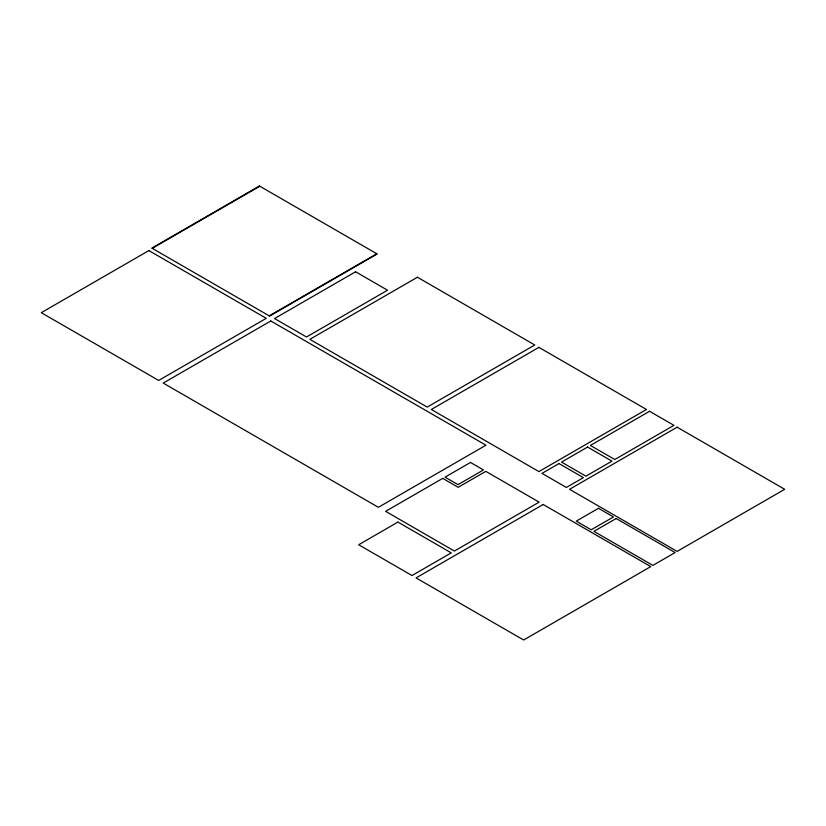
<?xml version="1.0" encoding="UTF-8"?>
<svg xmlns="http://www.w3.org/2000/svg" width="826" height="826" viewBox="0 0 826 826"><rect width="100%" height="100%" fill="white"/><g stroke="black" fill="none" stroke-linecap="round" stroke-linejoin="round"><path stroke-width="1.24" d="M152.242 248.337L259.829 186.232M269.204 315.862L376.78 253.758M259.416 185.995L151.839 248.11L269.606 316.1L377.183 253.985L259.416 185.995M148.876 250.577L41.3 312.693L158.664 380.445L266.24 318.34L148.876 250.577M355.593 271.775L274.562 318.547L306.508 336.998L387.539 290.215L355.593 271.775M270.804 320.984L163.218 383.088L378.38 507.309L485.956 445.204L270.804 320.984M417.419 277.237L309.843 339.341L427.197 407.094L534.773 344.989L417.419 277.237M538.893 347.374L431.317 409.479L538.893 471.584L646.469 409.479L538.893 347.374M442.736 478.368L385.628 511.335L454.414 551.045L539.13 502.146L485.812 471.357L458.193 487.299L442.736 478.368M470.51 462.446L445.049 477.149L458.027 484.645L483.489 469.942L470.51 462.446M397.925 522.084L358.67 544.747L411.998 575.536L451.254 552.873L397.925 522.084M558.995 463.562L542.011 473.381L566.378 487.454L583.373 477.635L558.995 463.562M587.575 447.062L561.546 462.095L585.923 476.168L611.952 461.145L587.575 447.062M649.566 411.276L590.404 445.441L614.781 459.514L673.944 425.349L649.566 411.276M543.198 504.5L416.067 577.901L523.643 640.005L650.774 566.605L543.198 504.5M677.124 427.187L569.558 489.302L677.124 551.407L784.7 489.302L677.124 427.187M598.509 508.3L576.238 521.154L591.199 529.786L613.46 516.942L598.509 508.3M616.175 518.511L593.915 531.355L652.881 565.397L675.131 552.553L616.175 518.511"/></g></svg>
